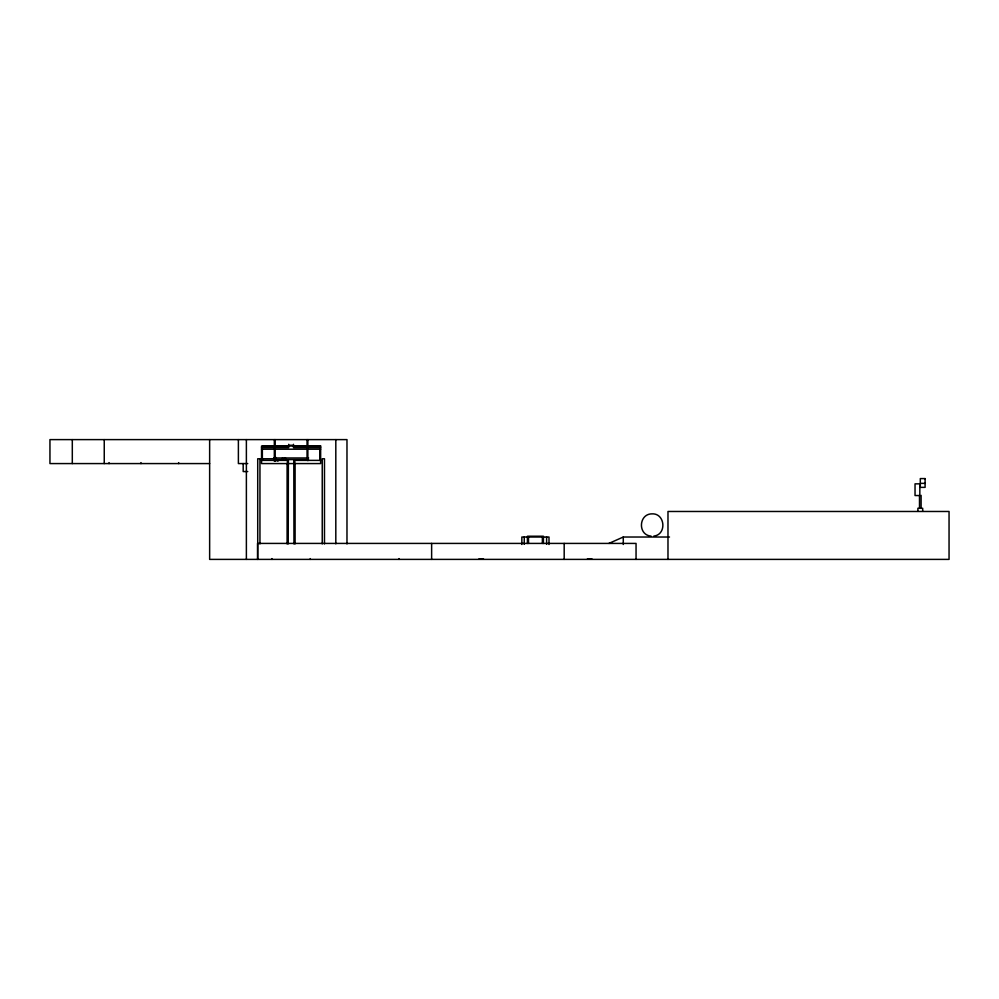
<?xml version="1.0" encoding="UTF-8"?>
<svg xmlns="http://www.w3.org/2000/svg" width="999" height="999" viewBox="0 0 999 999"><rect width="100%" height="100%" fill="white"/><g stroke="black" fill="none" stroke-linecap="round" stroke-linejoin="round"><path stroke-width="1.5" d="M283.753 459.577L284.465 457.979M608.903 543.419L623.276 537.025L669.505 537.025M295.092 446.478C293.856 444.817 288.336 444.817 287.1 446.478M653.846 536.088C667.007 534.602 665.209 513.136 651.985 513.861C638.611 513.848 637.599 535.039 651.061 536.113M288.699 446.478L262.35 446.478L262.35 447.602M293.494 446.478L319.842 446.478L319.842 447.602M261.551 447.602L288.699 447.602L288.699 446.004M320.642 447.602L293.494 447.602L293.494 446.004M261.551 449.2L320.642 449.2M273.614 457.979L285.427 457.979L286.151 459.577M308.641 457.979L285.951 457.979L285.951 459.577L308.491 459.577M274.325 458.778L257.717 458.778L257.717 559.39M275.087 459.577L282.455 459.577L282.455 457.979M261.551 460.377L288.386 460.377L288.224 543.931M320.642 460.377L293.806 460.377L293.968 543.931M209.64 463.573L49.95 463.573L49.95 439.61L346.978 439.61L346.978 543.931M247.74 463.573L238.386 463.573L238.386 439.61M247.74 471.553L243.182 471.553L243.182 463.573M920.304 483.366L925.099 483.366M527.447 536.226L543.419 536.226M478.771 559.065L483.553 559.065M587.312 559.065L592.107 559.065M276.711 460.377L277.984 461.176M922.689 511.288L922.689 508.279L917.894 508.279L917.894 511.288M921.103 495.342L921.103 508.166M919.505 495.342L919.505 508.166M667.981 559.39L667.981 511.476L949.05 511.476L949.05 559.39L209.64 559.39L209.64 439.61M636.051 559.39L636.051 543.419L257.555 543.419L257.555 559.39M623.276 537.025L623.276 544.48M564.185 543.419L564.185 559.39M549 544.48L549 537.025L521.853 537.025L521.853 544.48M546.615 537.025L546.615 544.343M543.419 537.025L543.419 543.419M543.144 537.025L543.144 543.419M542.37 537.025L542.37 543.419M528.496 537.025L528.496 543.419M527.722 537.025L527.722 543.419M527.447 537.025L527.447 543.419M524.25 537.025L524.25 544.343M431.63 543.419L431.63 559.39M399.051 558.591L399.051 559.39M335.814 439.61L335.814 543.831M324.475 543.906L324.475 458.778L322.24 458.778L322.24 543.906M319.842 449.2L319.842 460.377M310.264 558.591L310.264 559.39M307.867 439.61L307.867 460.664M307.055 439.61L307.055 457.579M295.092 463.573L295.092 543.931M294.767 460.377L294.767 463.573M293.494 444.33L293.494 445.529M288.699 444.33L288.699 445.529M287.425 460.377L287.425 463.573M287.1 463.573L287.1 543.931M275.587 461.176L275.587 457.18L274.787 457.18L274.787 461.014M275.125 439.61L275.125 457.579M274.325 439.61L274.325 461.176M271.928 558.591L271.928 559.39M262.35 449.2L262.35 460.377M259.952 458.778L259.952 543.906M246.378 439.61L246.378 559.39M178.659 462.612L178.659 463.573M140.971 462.612L140.971 463.573M109.041 462.612L109.041 463.573M104.246 439.61L104.246 463.573M72.303 439.61L72.303 463.573M320.642 446.004L261.551 446.004L261.551 463.573L320.642 463.573L320.642 446.004M925.099 478.583L920.304 478.583L920.304 487.362L925.099 487.362L925.099 478.583M919.829 483.853L915.034 483.853L915.034 495.541L919.829 495.541L919.829 483.853"/></g></svg>
